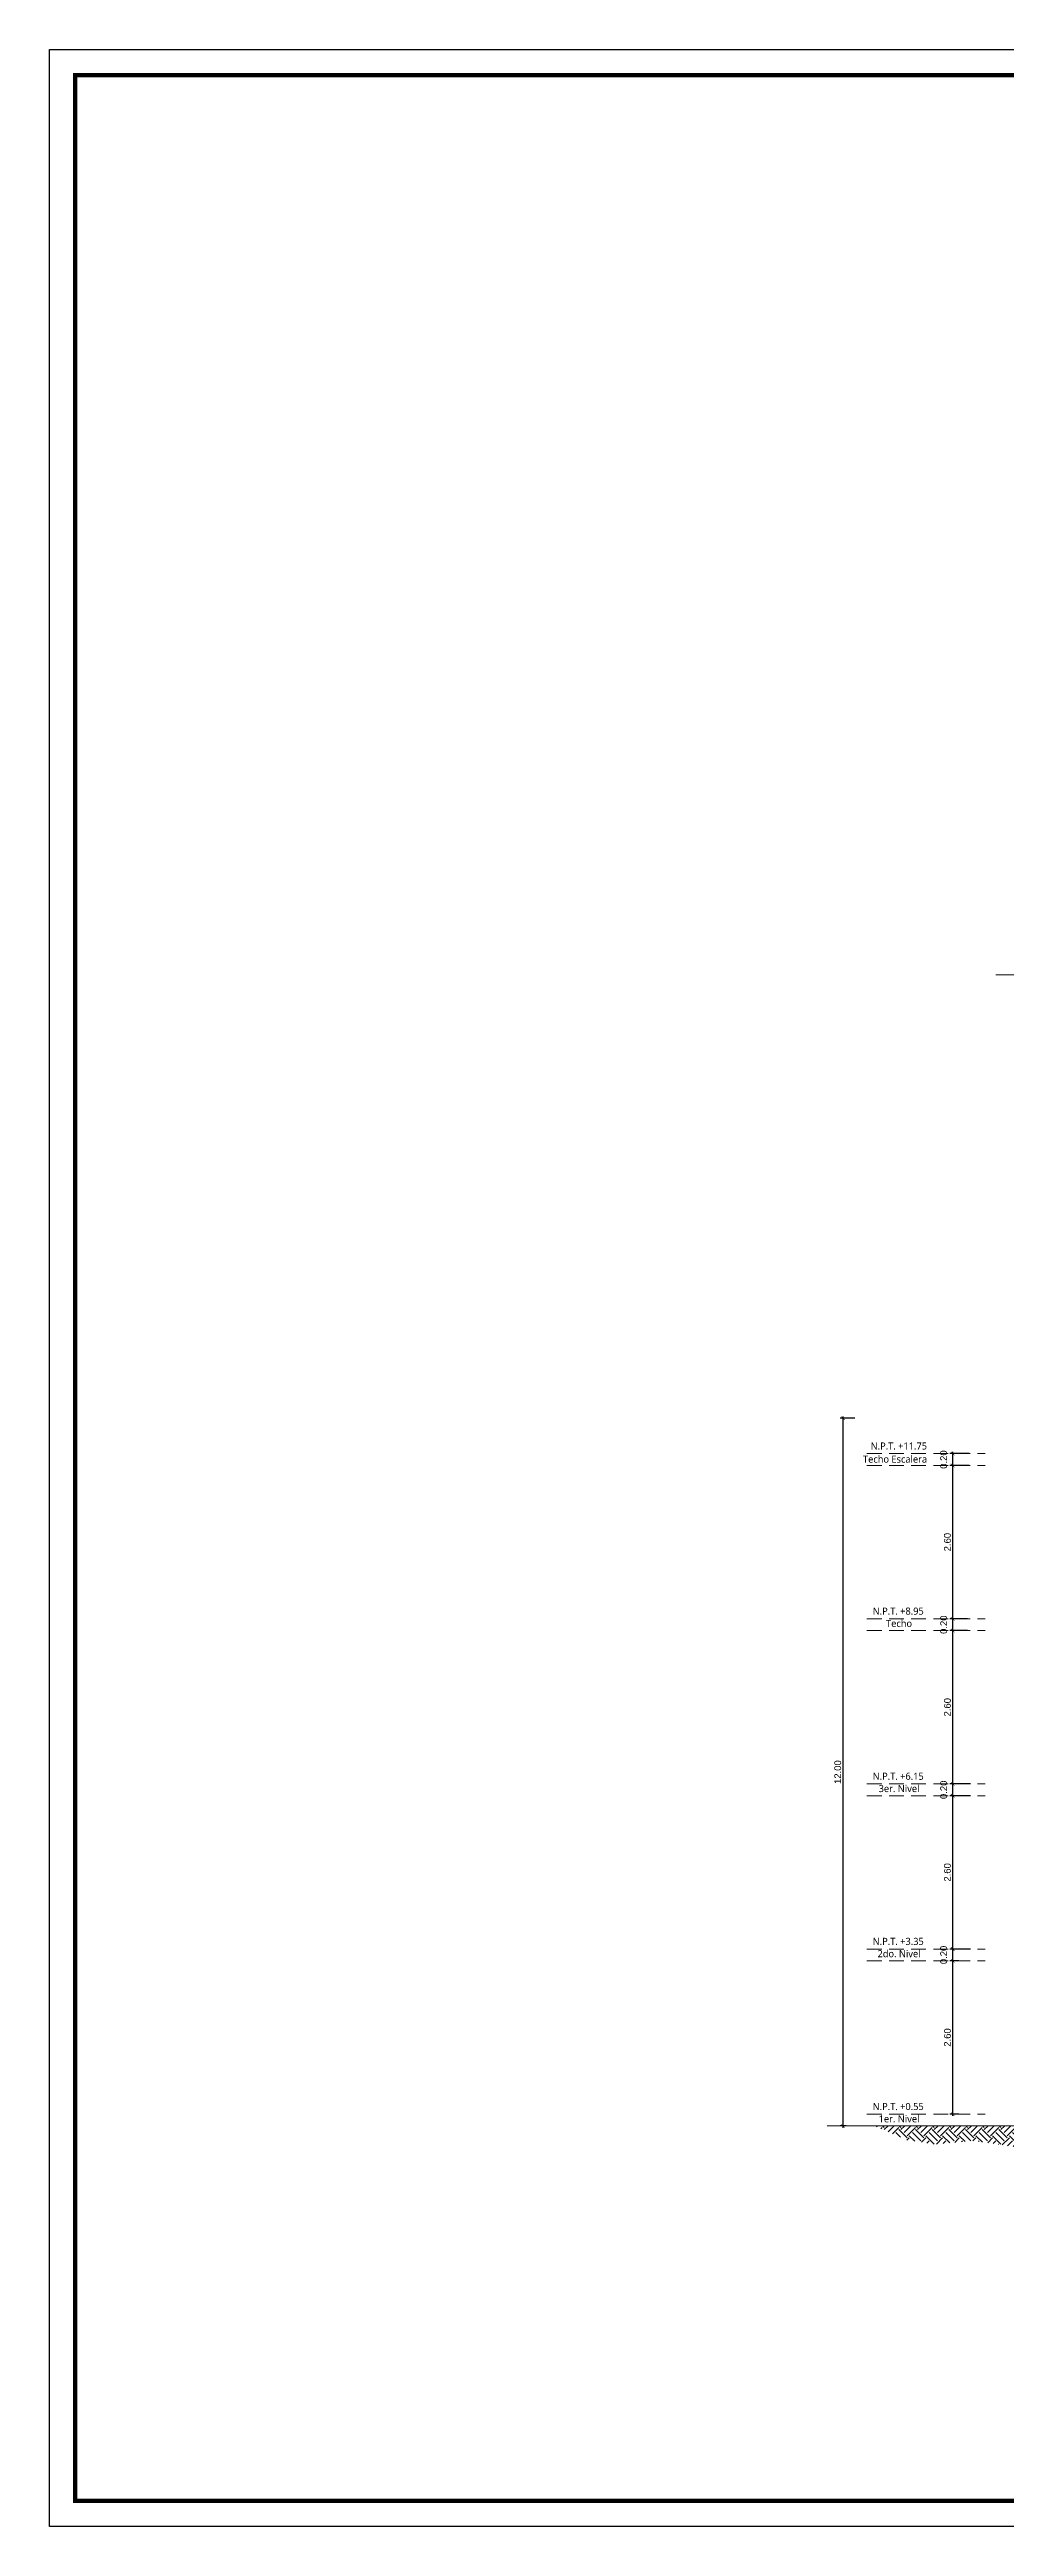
# Model space of a CAD drawing. Header units: feet. Extents: x -417 to 46, y -646 to -218.
# Drawn here: x -112.25 to -96.04, y -616.65 to -574.65 of the extents above; entities that cross this region are included whole.
import ezdxf

# ---------------------------------------------------------------- set-up
doc = ezdxf.new("R2010")
doc.units = ezdxf.units.FT
doc.header["$MEASUREMENT"] = 0
doc.linetypes.add('HIDDEN', pattern=[0.375, 0.25, -0.125])
for name, color, linetype in [('DIM', 10, 'Continuous'), ('MARCO', 7, 'Continuous'), ('RELLENO', 8, 'Continuous')]:
    doc.layers.add(name, color=color, linetype=linetype)
for name, color, linetype, lineweight in [('DIM-COTAS', 1, 'Continuous', 5), ('MB', 2, 'Continuous', 20), ('TXT', 2, 'Continuous', 9), ('VUELOS', 8, 'HIDDEN', 0)]:
    doc.layers.add(name, color=color, linetype=linetype, lineweight=lineweight)
doc.styles.add('ads', font='trebuc.ttf', dxfattribs={"height": 0.14})
doc.styles.get("Standard").update_dxf_attribs({"font": 'arial.ttf', "height": 0.115})
doc.dimstyles.new('KEILY', dxfattribs={"dimtxt": 0.115, "dimasz": 0.06, "dimexe": 0.05, "dimexo": 0.2, "dimgap": 0.03, "dimtad": 1, "dimzin": 1, "dimdsep": 46, "dimtxsty": 'Standard', "dimblk": 'ARCHTICK', "dimcen": 2.5, "dimdle": 0.03, "dimclrd": 256, "dimclre": 256, "dimclrt": 7, "dimadec": 0, "dimazin": 0, "dimtfac": 1, "dimtmove": 2, "dimatfit": 3, "dimfxl": 0.2, "dimfxlon": 1, "dimtolj": 1, "dimtzin": 1, "dimarcsym": 0})

# ---------------------------------------------------------------- blocks, each defined once
blk = doc.blocks.new('_ArchTick')
at = {"layer": 'DIM-COTAS', "color": 0, "const_width": 0.15}
blk.add_lwpolyline([(-0.5, -0.5), (0.5, 0.5)], dxfattribs=at)
blk = doc.blocks.new('*D3024')
at = {"layer": 'Defpoints', "color": 0, "transparency": 16777216}
for p in [(-96.935, -607.055), (-96.631, -607.055), (-96.631, -609.655)]:
    blk.add_point(p, dxfattribs=at)
at = {"layer": 'DIM', "lineweight": -2, "transparency": 16777216}
for p, q in [((-96.831, -607.055), (-96.985, -607.055)), ((-96.935, -609.685), (-96.935, -607.025)), ((-96.831, -609.655), (-96.985, -609.655))]:
    blk.add_line(p, q, dxfattribs=at)
at = {"layer": 'DIM', "lineweight": -2, "transparency": 16777216, "xscale": 0.06, "yscale": 0.06, "zscale": 0.06}
for p, rotation in [((-96.935, -607.055), 90), ((-96.935, -609.655), 270)]:
    blk.add_blockref('_ArchTick', p, dxfattribs=dict(at, rotation=rotation))
at = {"layer": 'DIM', "color": 7, "transparency": 16777216, "insert": (-97.024, -608.355), "char_height": 0.115, "attachment_point": 5, "rotation": 90}
blk.add_mtext('\\A1;2.60', dxfattribs=at)
blk = doc.blocks.new('*D3025')
at = {"layer": 'Defpoints', "color": 0, "transparency": 16777216}
for p in [(-96.935, -606.855), (-96.144, -606.855), (-96.631, -607.055)]:
    blk.add_point(p, dxfattribs=at)
at = {"layer": 'DIM', "lineweight": -2, "transparency": 16777216}
for p, q in [((-96.635, -606.855), (-96.985, -606.855)), ((-96.935, -607.085), (-96.935, -606.825)), ((-96.831, -607.055), (-96.985, -607.055))]:
    blk.add_line(p, q, dxfattribs=at)
at = {"layer": 'DIM', "lineweight": -2, "transparency": 16777216, "xscale": 0.06, "yscale": 0.06, "zscale": 0.06}
for p, rotation in [((-96.935, -606.855), 90), ((-96.935, -607.055), 270)]:
    blk.add_blockref('_ArchTick', p, dxfattribs=dict(at, rotation=rotation))
at = {"layer": 'DIM', "color": 7, "transparency": 16777216, "insert": (-97.089, -606.955), "char_height": 0.115, "attachment_point": 5, "rotation": 90}
blk.add_mtext('\\A1;0.20', dxfattribs=at)
blk = doc.blocks.new('*D3026')
at = {"layer": 'Defpoints', "color": 0, "transparency": 16777216}
for p in [(-96.935, -604.255), (-96.271, -604.255), (-96.144, -606.855)]:
    blk.add_point(p, dxfattribs=at)
at = {"layer": 'DIM', "lineweight": -2, "transparency": 16777216}
for p, q in [((-96.635, -604.255), (-96.985, -604.255)), ((-96.935, -606.885), (-96.935, -604.225)), ((-96.635, -606.855), (-96.985, -606.855))]:
    blk.add_line(p, q, dxfattribs=at)
at = {"layer": 'DIM', "lineweight": -2, "transparency": 16777216, "xscale": 0.06, "yscale": 0.06, "zscale": 0.06}
for p, rotation in [((-96.935, -604.255), 90), ((-96.935, -606.855), 270)]:
    blk.add_blockref('_ArchTick', p, dxfattribs=dict(at, rotation=rotation))
at = {"layer": 'DIM', "color": 7, "transparency": 16777216, "insert": (-97.024, -605.555), "char_height": 0.115, "attachment_point": 5, "rotation": 90}
blk.add_mtext('\\A1;2.60', dxfattribs=at)
blk = doc.blocks.new('*D3027')
at = {"layer": 'Defpoints', "color": 0, "transparency": 16777216}
for p in [(-96.935, -604.055), (-96.271, -604.055), (-96.271, -604.255)]:
    blk.add_point(p, dxfattribs=at)
at = {"layer": 'DIM', "lineweight": -2, "transparency": 16777216}
for p, q in [((-96.635, -604.055), (-96.985, -604.055)), ((-96.635, -604.255), (-96.985, -604.255)), ((-96.935, -604.285), (-96.935, -604.025))]:
    blk.add_line(p, q, dxfattribs=at)
at = {"layer": 'DIM', "lineweight": -2, "transparency": 16777216, "xscale": 0.06, "yscale": 0.06, "zscale": 0.06}
for p, rotation in [((-96.935, -604.055), 90), ((-96.935, -604.255), 270)]:
    blk.add_blockref('_ArchTick', p, dxfattribs=dict(at, rotation=rotation))
at = {"layer": 'DIM', "color": 7, "transparency": 16777216, "insert": (-97.089, -604.155), "char_height": 0.115, "attachment_point": 5, "rotation": 90}
blk.add_mtext('\\A1;0.20', dxfattribs=at)
blk = doc.blocks.new('*D3028')
at = {"layer": 'Defpoints', "color": 0, "transparency": 16777216}
for p in [(-96.935, -601.455), (-96.486, -601.455), (-96.271, -604.055)]:
    blk.add_point(p, dxfattribs=at)
at = {"layer": 'DIM', "lineweight": -2, "transparency": 16777216}
for p, q in [((-96.935, -604.085), (-96.935, -601.425)), ((-96.686, -601.455), (-96.985, -601.455)), ((-96.635, -604.055), (-96.985, -604.055))]:
    blk.add_line(p, q, dxfattribs=at)
at = {"layer": 'DIM', "lineweight": -2, "transparency": 16777216, "xscale": 0.06, "yscale": 0.06, "zscale": 0.06}
for p, rotation in [((-96.935, -601.455), 90), ((-96.935, -604.055), 270)]:
    blk.add_blockref('_ArchTick', p, dxfattribs=dict(at, rotation=rotation))
at = {"layer": 'DIM', "color": 7, "transparency": 16777216, "insert": (-97.024, -602.755), "char_height": 0.115, "attachment_point": 5, "rotation": 90}
blk.add_mtext('\\A1;2.60', dxfattribs=at)
blk = doc.blocks.new('*D3029')
at = {"layer": 'Defpoints', "color": 0, "transparency": 16777216}
for p in [(-96.935, -601.255), (-96.486, -601.255), (-96.486, -601.455)]:
    blk.add_point(p, dxfattribs=at)
at = {"layer": 'DIM', "lineweight": -2, "transparency": 16777216}
for p, q in [((-96.686, -601.255), (-96.985, -601.255)), ((-96.935, -601.485), (-96.935, -601.225)), ((-96.686, -601.455), (-96.985, -601.455))]:
    blk.add_line(p, q, dxfattribs=at)
at = {"layer": 'DIM', "lineweight": -2, "transparency": 16777216, "xscale": 0.06, "yscale": 0.06, "zscale": 0.06}
for p, rotation in [((-96.935, -601.255), 90), ((-96.935, -601.455), 270)]:
    blk.add_blockref('_ArchTick', p, dxfattribs=dict(at, rotation=rotation))
at = {"layer": 'DIM', "color": 7, "transparency": 16777216, "insert": (-97.089, -601.355), "char_height": 0.115, "attachment_point": 5, "rotation": 90}
blk.add_mtext('\\A1;0.20', dxfattribs=at)
blk = doc.blocks.new('*D3030')
at = {"layer": 'Defpoints', "color": 0, "transparency": 16777216}
for p in [(-96.935, -598.655), (-96.457, -598.655), (-96.486, -601.255)]:
    blk.add_point(p, dxfattribs=at)
at = {"layer": 'DIM', "lineweight": -2, "transparency": 16777216}
for p, q in [((-96.657, -598.655), (-96.985, -598.655)), ((-96.935, -601.285), (-96.935, -598.625)), ((-96.686, -601.255), (-96.985, -601.255))]:
    blk.add_line(p, q, dxfattribs=at)
at = {"layer": 'DIM', "lineweight": -2, "transparency": 16777216, "xscale": 0.06, "yscale": 0.06, "zscale": 0.06}
for p, rotation in [((-96.935, -598.655), 90), ((-96.935, -601.255), 270)]:
    blk.add_blockref('_ArchTick', p, dxfattribs=dict(at, rotation=rotation))
at = {"layer": 'DIM', "color": 7, "transparency": 16777216, "insert": (-97.024, -599.955), "char_height": 0.115, "attachment_point": 5, "rotation": 90}
blk.add_mtext('\\A1;2.60', dxfattribs=at)
blk = doc.blocks.new('*D3031')
at = {"layer": 'Defpoints', "color": 0, "transparency": 16777216}
for p in [(-96.935, -598.455), (-96.457, -598.455), (-96.457, -598.655)]:
    blk.add_point(p, dxfattribs=at)
at = {"layer": 'DIM', "lineweight": -2, "transparency": 16777216}
for p, q in [((-96.657, -598.455), (-96.985, -598.455)), ((-96.935, -598.685), (-96.935, -598.425)), ((-96.657, -598.655), (-96.985, -598.655))]:
    blk.add_line(p, q, dxfattribs=at)
at = {"layer": 'DIM', "lineweight": -2, "transparency": 16777216, "xscale": 0.06, "yscale": 0.06, "zscale": 0.06}
for p, rotation in [((-96.935, -598.455), 90), ((-96.935, -598.655), 270)]:
    blk.add_blockref('_ArchTick', p, dxfattribs=dict(at, rotation=rotation))
at = {"layer": 'DIM', "color": 7, "transparency": 16777216, "insert": (-97.089, -598.555), "char_height": 0.115, "attachment_point": 5, "rotation": 90}
blk.add_mtext('\\A1;0.20', dxfattribs=at)
blk = doc.blocks.new('*D3110')
at = {"layer": 'Defpoints', "color": 0, "transparency": 16777216}
for p in [(-98.795, -597.855), (-94.745, -597.855), (-98.54, -609.855)]:
    blk.add_point(p, dxfattribs=at)
at = {"layer": 'DIM', "lineweight": -2, "transparency": 16777216}
for p, q in [((-98.595, -597.855), (-98.845, -597.855)), ((-98.795, -609.885), (-98.795, -597.825)), ((-98.74, -609.855), (-98.845, -609.855))]:
    blk.add_line(p, q, dxfattribs=at)
at = {"layer": 'DIM', "lineweight": -2, "transparency": 16777216, "xscale": 0.06, "yscale": 0.06, "zscale": 0.06}
for p, rotation in [((-98.795, -597.855), 90), ((-98.795, -609.855), 270)]:
    blk.add_blockref('_ArchTick', p, dxfattribs=dict(at, rotation=rotation))
at = {"layer": 'DIM', "color": 7, "transparency": 16777216, "insert": (-98.884, -603.855), "char_height": 0.115, "attachment_point": 5, "rotation": 90}
blk.add_mtext('\\A1;12.00', dxfattribs=at)

msp = doc.modelspace()

# ---------------------------------------------------------------- hatches: boundary and pattern name
at = {"layer": 'RELLENO'}
h = msp.add_hatch(dxfattribs=at)
h.set_pattern_fill('EARTH', color=256, scale=0.8, angle=45)
h.set_pattern_definition([(45, (79.91793, -375.26044), (3e-17, 0.28284271), [0.2, -0.2]), (45, (79.8649, -375.2074), (3e-17, 0.28284271), [0.2, -0.2]), (45, (79.81186, -375.15437), (3e-17, 0.28284271), [0.2, -0.2]), (135, (79.81186, -375.11902), (-0.28284271, 6e-17), [0.2, -0.2]), (135, (79.8649, -375.06599), (-0.28284271, 6e-17), [0.2, -0.2]), (135, (79.91793, -375.01295), (-0.28284271, 6e-17), [0.2, -0.2])])
h.paths.add_polyline_path([(-93.7821, -609.8558), (-93.7821, -610.3927), (-94.2024, -610.2328), (-95.2992, -610.3013), (-96.316, -610.1415), (-96.6131, -610.1072), (-97.2415, -610.1643), (-97.7099, -610.0958), (-98.2583, -609.8558)])

# ---------------------------------------------------------------- linework, layer by layer
at = {"layer": 'MARCO'}
msp.add_lwpolyline([(-112.2526, -574.6461), (-47.7526, -574.6461), (-47.7526, -616.6461), (-112.2526, -616.6461)], close=True, dxfattribs=at)
at = {"layer": 'MARCO', "const_width": 0.075}
msp.add_lwpolyline([(-54.925, -575.0801), (-111.8185, -575.0801), (-111.8185, -616.2121), (-54.925, -616.2121)], close=True, dxfattribs=at)
at = {"layer": 'MB'}
for p, q in [((-89.6283, -590.3376), (-96.2014, -590.3376)), ((-99.0616, -609.8551), (-93.7819, -609.8551))]:
    msp.add_line(p, q, dxfattribs=at)
at = {"layer": 'VUELOS'}
for p, q in [((-98.3887, -598.4551), (-96.3857, -598.4551)), ((-98.3887, -598.6551), (-96.3857, -598.6551)), ((-98.3887, -601.2551), (-96.3857, -601.2551)), ((-98.3887, -601.4551), (-96.3857, -601.4551)), ((-98.3887, -604.0551), (-96.3857, -604.0551)), ((-98.3887, -604.2551), (-96.3857, -604.2551)), ((-98.3887, -606.8551), (-96.3857, -606.8551)), ((-98.3887, -607.0551), (-96.3857, -607.0551)), ((-98.3887, -609.6551), (-96.3857, -609.6551))]:
    msp.add_line(p, q, dxfattribs=at)

# ---------------------------------------------------------------- texts
at = {"layer": 'TXT', "char_height": 0.12, "width": 3.744, "attachment_point": 2, "style": 'ads'}
for s, insert in [('Techo Escalera', (-97.9129, -598.4879)), ('N.P.T. +11.75', (-97.8488, -598.265)), ('N.P.T. +8.95', (-97.8595, -601.065)), ('Techo', (-97.8452, -601.2737)), ('N.P.T. +6.15', (-97.8595, -603.865)), ('3er. Nivel', (-97.8452, -604.0737)), ('N.P.T. +3.35', (-97.8595, -606.665)), ('2do. Nivel', (-97.8452, -606.8737)), ('N.P.T. +0.55', (-97.8595, -609.465)), ('1er. Nivel', (-97.8452, -609.6737))]:
    msp.add_mtext(s, dxfattribs=dict(at, insert=insert))

# ---------------------------------------------------------------- dimensions: what is measured, and where the dimension line sits
at = {"layer": 'DIM'}
dim = msp.add_linear_dim(base=(-98.7949, -597.8551), p1=(-98.5395, -609.8551), p2=(-94.7454, -597.8551), angle=90, dimstyle='KEILY', dxfattribs=at)
dim.commit()
dim.dimension.update_dxf_attribs({"geometry": '*D3110', "text_midpoint": (-98.8836, -603.8551)})
for base, p1, p2, picture, middle in [((-96.9354, -598.4551), (-96.4565, -598.6551), (-96.4565, -598.4551), '*D3031', (-97.0892, -598.5551)), ((-96.9354, -598.6551), (-96.4858, -601.2551), (-96.4565, -598.6551), '*D3030', (-97.0242, -599.9551)), ((-96.9354, -601.2551), (-96.4858, -601.4551), (-96.4858, -601.2551), '*D3029', (-97.0892, -601.3551)), ((-96.9354, -601.4551), (-96.2709, -604.0551), (-96.4858, -601.4551), '*D3028', (-97.0242, -602.7551)), ((-96.9354, -604.0551), (-96.2709, -604.2551), (-96.2709, -604.0551), '*D3027', (-97.0892, -604.1551)), ((-96.9354, -604.2551), (-96.1439, -606.8551), (-96.2709, -604.2551), '*D3026', (-97.0242, -605.5551)), ((-96.9354, -606.8551), (-96.6306, -607.0551), (-96.1439, -606.8551), '*D3025', (-97.0892, -606.9551)), ((-96.9354, -607.0551), (-96.6306, -609.6551), (-96.6306, -607.0551), '*D3024', (-97.0242, -608.3551))]:
    dim = msp.add_linear_dim(base=base, p1=p1, p2=p2, angle=90, dimstyle='KEILY', override={"dimfxl": 0.3}, dxfattribs=at)
    dim.commit()
    dim.dimension.update_dxf_attribs({"geometry": picture, "text_midpoint": middle})

doc.saveas('drawing.dxf')
